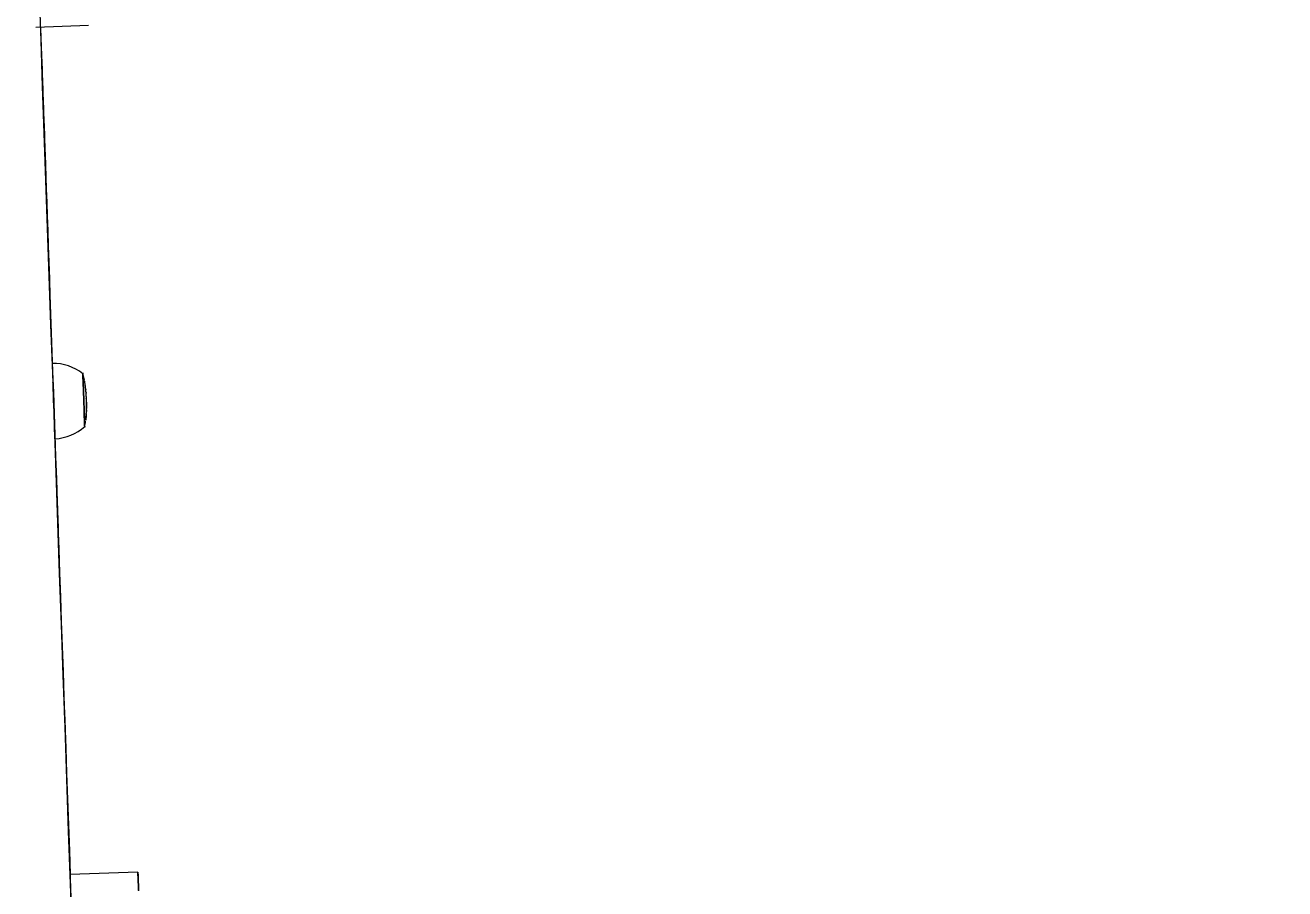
# Model space of a CAD drawing. Header units: millimetres. Extents: x -5713 to 5719, y -6024 to 5481.
# Drawn here: x 2244 to 2746, y 2777 to 3121 of the extents above; entities that cross this region are included whole.
import ezdxf

# ---------------------------------------------------------------- set-up
doc = ezdxf.new("R2010")
doc.units = ezdxf.units.MM
for name, color, linetype in [('DIKOM_ОБЪЕКТ', 7, 'Continuous'), ('DIKOM_РАЗМЕР_ЗОНА', 7, 'Continuous'), ('DIKOM_РАЗМЕР_ОБЪЕКТА', 7, 'Continuous')]:
    doc.layers.add(name, color=color, linetype=linetype)
doc.styles.add('style1', font='arial.ttf', dxfattribs={"width": 0.8})
doc.dimstyles.new('1-50', dxfattribs={"dimtxt": 300, "dimasz": 200, "dimexe": 100, "dimexo": 0, "dimgap": 100, "dimtad": 1, "dimdec": 0, "dimtxsty": 'style1', "dimcen": 0, "dimclrd": 7, "dimclre": 7, "dimadec": 1, "dimazin": 2, "dimtfac": 1, "dimtdec": 0, "dimtmove": 1, "dimatfit": 3, "dimfxl": 0, "dimlwd": 25, "dimlwe": 18, "dimarcsym": 0})

# ---------------------------------------------------------------- blocks, each defined once
blk = doc.blocks.new('*D15')
at = {"layer": 'Defpoints', "color": 0, "transparency": 16777216}
for p in [(-612.28, 3980.94), (4699.87, 3980.94), (684.19, -2271.39)]:
    blk.add_point(p, dxfattribs=at)
at = {"layer": 'DIKOM_РАЗМЕР_ОБЪЕКТА', "color": 7, "lineweight": 18, "transparency": 16777216}
for p, q in [((-612.28, 3980.94), (4799.87, 3980.94)), ((684.19, -2271.39), (4799.87, -2271.39))]:
    blk.add_line(p, q, dxfattribs=at)
at = {"layer": 'DIKOM_РАЗМЕР_ОБЪЕКТА', "color": 7, "lineweight": 25, "transparency": 16777216}
blk.add_line((4699.87, -2071.39), (4699.87, 3780.94), dxfattribs=at)
at = {"layer": 'DIKOM_РАЗМЕР_ОБЪЕКТА', "color": 7, "transparency": 16777216}
for points in [[(4666.54, 3780.94), (4733.21, 3780.94), (4699.87, 3980.94)], [(4666.54, -2071.39), (4733.21, -2071.39), (4699.87, -2271.39)]]:
    blk.add_solid(points, dxfattribs=at)
at = {"layer": 'DIKOM_РАЗМЕР_ОБЪЕКТА', "color": 0, "transparency": 16777216, "insert": (4446.7, 2209.88), "char_height": 300, "attachment_point": 5, "rotation": 90, "style": 'style1'}
blk.add_mtext('6250', dxfattribs=at)
blk = doc.blocks.new('*D13')
at = {"layer": 'Defpoints', "color": 0, "transparency": 16777216}
for p in [(-612.24, 5480.95), (971.69, -4271.39), (5619.37, -4271.39)]:
    blk.add_point(p, dxfattribs=at)
at = {"layer": 'DIKOM_РАЗМЕР_ЗОНА', "color": 7, "lineweight": 18, "transparency": 16777216}
for p, q in [((-612.24, 5480.95), (5719.37, 5480.95)), ((971.69, -4271.39), (5719.37, -4271.39))]:
    blk.add_line(p, q, dxfattribs=at)
at = {"layer": 'DIKOM_РАЗМЕР_ЗОНА', "color": 7, "lineweight": 25, "transparency": 16777216}
blk.add_line((5619.37, 5280.95), (5619.37, -4071.39), dxfattribs=at)
at = {"layer": 'DIKOM_РАЗМЕР_ЗОНА', "color": 7, "transparency": 16777216}
for points in [[(5586.04, 5280.95), (5652.71, 5280.95), (5619.37, 5480.95)], [(5586.04, -4071.39), (5652.71, -4071.39), (5619.37, -4271.39)]]:
    blk.add_solid(points, dxfattribs=at)
at = {"layer": 'DIKOM_РАЗМЕР_ЗОНА', "color": 0, "transparency": 16777216, "insert": (5366.2, 2209.88), "char_height": 300, "attachment_point": 5, "rotation": 90, "style": 'style1'}
blk.add_mtext('9750', dxfattribs=at)

msp = doc.modelspace()

# ---------------------------------------------------------------- linework, layer by layer
at = {"layer": 'DIKOM_ОБЪЕКТ', "color": 7, "linetype": 'Continuous', "lineweight": 15}
for p, q in [((2248.65, 3120.12), (2269.64, 3120.86)), ((2251.5, 3094.52), (2251.5, 3094.52)), ((2252.33, 3070.67), (2256.99, 2937.09)), ((2252.33, 3070.67), (2252.72, 3059.37)), ((2268.07, 2979.43), (2267.45, 2982.17)), ((2268.59, 2975.77), (2268.52, 2976.43)), ((2268.61, 2975.73), (2268.62, 2975.57)), ((2268.67, 2975.1), (2268.65, 2975.29)), ((2268.71, 2974.5), (2268.73, 2974.26)), ((2268.8, 2972.95), (2268.82, 2971.53)), ((2268.84, 2971.76), (2268.85, 2971.67)), ((2268.78, 2966.23), (2268.87, 2966.44)), ((2268.84, 2966.03), (2268.8, 2965.89)), ((2268.87, 2966.44), (2268.87, 2966.45)), ((2268.88, 2966.83), (2268.89, 2966.94)), ((2268.68, 2964.08), (2268.68, 2964.09)), ((2268.69, 2964.48), (2268.74, 2965.79)), ((2268.77, 2965.53), (2268.71, 2964.48)), ((2268.78, 2965.86), (2268.78, 2965.86)), ((2256.99, 2937.09), (2257.57, 2920.59)), ((2257.42, 2924.82), (2257.61, 2919.36)), ((2260.24, 2844.19), (2260.13, 2847.34)), ((2260.24, 2844.19), (2260.54, 2835.63)), ((2260.32, 2841.67), (2265.42, 2695.73)), ((2289.38, 2783.41), (2262.39, 2782.47))]:
    msp.add_line(p, q, dxfattribs=at)
at = {"layer": 'DIKOM_ОБЪЕКТ', "color": 7, "linetype": 'Continuous', "lineweight": 15, "flags": 128}
for points in [[(2263.26, 2757.69), (2262.52, 2778.72), (2261.79, 2799.64), (2261.07, 2820.44), (2260.34, 2841.12), (2259.63, 2861.68), (2258.91, 2882.09), (2258.2, 2902.38), (2257.5, 2922.51), (2256.8, 2942.5), (2256.11, 2962.33), (2255.42, 2982.01), (2254.74, 3001.51), (2254.07, 3020.85), (2253.4, 3040.02), (2252.74, 3059), (2252.08, 3077.8), (2251.43, 3096.41), (2250.79, 3114.82), (2250.15, 3133.03)], [(2250.6, 3120.19), (2250.62, 3119.65), (2250.75, 3115.79), (2250.88, 3112.21), (2250.99, 3108.93), (2251.1, 3105.97), (2251.19, 3103.32), (2251.27, 3101.01), (2251.34, 3099.04), (2251.39, 3097.42), (2251.44, 3096.16), (2251.47, 3095.25), (2251.49, 3094.7), (2251.5, 3094.52)], [(2251.5, 3094.52), (2251.5, 3094.34), (2251.52, 3093.81), (2251.55, 3092.93), (2251.59, 3091.69), (2251.65, 3090.11), (2251.72, 3088.17), (2251.8, 3085.89), (2251.89, 3083.27), (2251.99, 3080.3), (2252.11, 3077), (2252.23, 3073.37), (2252.37, 3069.4), (2252.52, 3065.11), (2252.68, 3060.51), (2252.85, 3055.59), (2253.04, 3050.36), (2253.23, 3044.83), (2253.43, 3039), (2253.65, 3032.89), (2253.87, 3026.5), (2254.1, 3019.83), (2254.35, 3012.89), (2254.6, 3005.7), (2254.86, 2998.26), (2255.12, 2990.58), (2255.4, 2982.67), (2255.69, 2974.54), (2255.98, 2966.19), (2256.28, 2957.64), (2256.58, 2948.9), (2256.89, 2939.98), (2257.21, 2930.89), (2257.53, 2921.63), (2257.86, 2912.23), (2258.19, 2902.69), (2258.53, 2893.02), (2258.87, 2883.23), (2259.22, 2873.34), (2259.57, 2863.36), (2259.92, 2853.29), (2260.27, 2843.16), (2260.63, 2832.97), (2260.99, 2822.73), (2261.34, 2812.46), (2261.7, 2802.17), (2262.06, 2791.87), (2262.39, 2782.47)], [(2252.21, 3074), (2252.19, 3074.73), (2252.17, 3075.12), (2252.17, 3075.17), (2252.18, 3074.88), (2252.2, 3074.25), (2252.24, 3073.31), (2252.28, 3072.1), (2252.33, 3070.67)], [(2267.42, 2982.29), (2267.42, 2982.28), (2267.43, 2982.05), (2267.45, 2981.46), (2267.48, 2980.53), (2267.53, 2979.29), (2267.58, 2977.79), (2267.64, 2976.07), (2267.7, 2974.19)], [(2268.17, 2961), (2268.16, 2961.14), (2268.14, 2961.62), (2268.11, 2962.44), (2268.08, 2963.57), (2268.03, 2964.97), (2267.97, 2966.59), (2267.91, 2968.38), (2267.84, 2970.27), (2267.77, 2972.21), (2267.71, 2974.12), (2267.64, 2975.94), (2267.58, 2977.61), (2267.53, 2979.07), (2267.49, 2980.28), (2267.46, 2981.18), (2267.44, 2981.76), (2267.43, 2981.99), (2267.43, 2981.99)], [(2256.33, 2956.09), (2256.33, 2956.11), (2256.32, 2956.43), (2256.29, 2957.09), (2256.26, 2958.07), (2256.21, 2959.37), (2256.16, 2960.93), (2256.1, 2962.73), (2256.03, 2964.73), (2255.95, 2966.88), (2255.87, 2969.13), (2255.79, 2971.42), (2255.71, 2973.7), (2255.64, 2975.93), (2255.56, 2978.03), (2255.55, 2978.52)], [(2267.7, 2974.19), (2267.77, 2972.23), (2267.84, 2970.24), (2267.91, 2968.29), (2267.97, 2966.45), (2268.03, 2964.78), (2268.08, 2963.34), (2268.12, 2962.18), (2268.15, 2961.34), (2268.17, 2960.84), (2268.18, 2960.7)], [(2268.78, 2965.86), (2268.78, 2965.86), (2268.77, 2965.85)], [(2256.99, 2937.09), (2257.05, 2935.48), (2257.11, 2933.77), (2257.17, 2932), (2257.23, 2930.26), (2257.29, 2928.62), (2257.34, 2927.12), (2257.39, 2925.84), (2257.42, 2924.82)], [(2257.61, 2919.36), (2257.64, 2918.64), (2257.65, 2918.24), (2257.65, 2918.19), (2257.64, 2918.48), (2257.62, 2919.11), (2257.59, 2920.05), (2257.57, 2920.59)], [(2260.13, 2847.34), (2260.11, 2847.73), (2260.11, 2847.79), (2260.12, 2847.49), (2260.14, 2846.86), (2260.18, 2845.93), (2260.22, 2844.71), (2260.27, 2843.28), (2260.32, 2841.67)], [(2289.63, 2776.07), (2289.56, 2778.11), (2289.5, 2779.84), (2289.45, 2781.24), (2289.41, 2782.31), (2289.39, 2783.02), (2289.38, 2783.37), (2289.38, 2783.36), (2289.39, 2782.99), (2289.42, 2782.26), (2289.45, 2781.17), (2289.5, 2779.75), (2289.56, 2778), (2289.64, 2775.94)]]:
    msp.add_lwpolyline(points, dxfattribs=at)
at = {"layer": 'DIKOM_ОБЪЕКТ', "color": 7, "linetype": 'Continuous', "lineweight": 15}
for centre, start, end in [((2255.77, 2967.4), 51.3788, 91.5091), ((2255.52, 2974.74), 272.4909, 312.6212)]:
    msp.add_arc(centre, 18.68, start, end, dxfattribs=at)
for points, knots in [([(2268.33, 2977.97), (2268.3, 2978.17), (2268.23, 2978.58), (2268.16, 2978.98), (2268.12, 2979.19)], [0, 0, 0, 0, 0.489433, 1, 1, 1, 1]), ([(2268.48, 2976.88), (2268.48, 2976.91), (2268.46, 2977.06), (2268.41, 2977.44), (2268.36, 2977.78), (2268.33, 2977.97)], [0, 0, 0, 0, 0.070828, 0.467759, 1, 1, 1, 1]), ([(2268.52, 2976.43), (2268.5, 2976.71), (2268.46, 2977.1), (2268.4, 2977.48), (2268.38, 2977.6)], [0, 0, 0, 0, 0.70902, 1, 1, 1, 1]), ([(2268.65, 2975.29), (2268.65, 2975.37), (2268.63, 2975.51), (2268.62, 2975.66), (2268.61, 2975.73)], [0, 0, 0, 0, 0.524379, 1, 1, 1, 1]), ([(2268.73, 2974.36), (2268.73, 2974.42), (2268.71, 2974.69), (2268.68, 2974.96), (2268.65, 2975.17)], [0, 0, 0, 0, 0.205875, 1, 1, 1, 1]), ([(2268.74, 2974.06), (2268.74, 2974.13), (2268.73, 2974.28), (2268.72, 2974.43), (2268.71, 2974.5)], [0, 0, 0, 0, 0.51587, 1, 1, 1, 1]), ([(2268.77, 2973.75), (2268.76, 2973.8), (2268.76, 2973.91), (2268.75, 2974.01), (2268.74, 2974.06)], [0, 0, 0, 0, 0.502049, 1, 1, 1, 1]), ([(2268.8, 2972.95), (2268.8, 2972.97), (2268.8, 2973), (2268.8, 2973), (2268.8, 2973.01), (2268.8, 2973.01), (2268.8, 2973.01), (2268.8, 2973.01), (2268.8, 2973.02), (2268.8, 2973.05), (2268.79, 2973.26), (2268.78, 2973.51), (2268.77, 2973.74), (2268.76, 2973.79)], [0, 0, 0, 0, 0.172052, 0.236191, 0.271643, 0.279438, 0.281847, 0.284298, 0.290544, 0.307338, 0.365653, 0.85903, 1, 1, 1, 1]), ([(2268.85, 2971.67), (2268.84, 2971.76), (2268.84, 2971.86), (2268.83, 2972.06), (2268.83, 2972.17), (2268.82, 2972.27)], [0, 0, 0, 0, 0.443477, 0.500033, 1, 1, 1, 1]), ([(2268.87, 2970.91), (2268.87, 2970.97), (2268.86, 2971.18), (2268.85, 2971.5), (2268.84, 2971.72), (2268.84, 2971.76)], [0, 0, 0, 0, 0.223032, 0.854874, 1, 1, 1, 1]), ([(2268.89, 2970.44), (2268.89, 2970.46), (2268.88, 2970.57), (2268.87, 2970.91), (2268.86, 2971.23), (2268.86, 2971.38)], [0, 0, 0, 0, 0.073476, 0.588814, 1, 1, 1, 1]), ([(2268.72, 2964.47), (2268.77, 2964.94), (2268.82, 2965.46), (2268.84, 2965.98), (2268.85, 2966.03)], [0, 0, 0, 0, 0.905363, 1, 1, 1, 1]), ([(2268.74, 2965.79), (2268.75, 2965.86), (2268.76, 2966.01), (2268.77, 2966.16), (2268.78, 2966.23)], [0, 0, 0, 0, 0.501803, 1, 1, 1, 1]), ([(2268.84, 2967.19), (2268.84, 2967.26), (2268.85, 2967.41), (2268.86, 2967.56), (2268.86, 2967.63)], [0, 0, 0, 0, 0.477369, 1, 1, 1, 1]), ([(2268.87, 2966.45), (2268.88, 2966.57), (2268.88, 2966.82), (2268.85, 2967.07), (2268.84, 2967.19)], [0, 0, 0, 0, 0.500095, 1, 1, 1, 1]), ([(2268.86, 2967.63), (2268.88, 2967.49), (2268.9, 2967.26), (2268.89, 2967.02), (2268.89, 2966.94)], [0, 0, 0, 0, 0.629514, 1, 1, 1, 1]), ([(2268.89, 2969.84), (2268.89, 2970.06), (2268.88, 2970.45), (2268.88, 2970.79), (2268.87, 2970.88), (2268.87, 2970.91)], [0, 0, 0, 0, 0.491597, 0.853284, 1, 1, 1, 1]), ([(2268.88, 2970.64), (2268.88, 2970.61), (2268.89, 2970.55), (2268.89, 2970.29), (2268.9, 2970.01), (2268.9, 2969.82), (2268.9, 2969.75)], [0, 0, 0, 0, 0.28964, 0.580194, 0.846047, 1, 1, 1, 1]), ([(2268.9, 2970.06), (2268.9, 2970.06), (2268.9, 2970.06), (2268.9, 2970.08), (2268.9, 2970.2), (2268.89, 2970.44), (2268.88, 2970.55)], [0, 0, 0, 0, 0.016323, 0.167026, 0.59667, 1, 1, 1, 1]), ([(2268.91, 2967.77), (2268.91, 2967.87), (2268.91, 2968.02), (2268.9, 2968.52), (2268.9, 2969.03), (2268.89, 2969.49), (2268.89, 2969.75), (2268.89, 2969.84)], [0, 0, 0, 0, 0.303293, 0.504227, 0.705222, 0.89817, 1, 1, 1, 1]), ([(2268.89, 2966.94), (2268.9, 2967.11), (2268.91, 2967.38), (2268.91, 2967.64), (2268.92, 2967.74)], [0, 0, 0, 0, 0.644332, 1, 1, 1, 1]), ([(2268.92, 2968.18), (2268.92, 2968.33), (2268.93, 2968.76), (2268.92, 2969.33), (2268.91, 2969.8), (2268.9, 2969.99), (2268.9, 2970.05), (2268.9, 2970.05), (2268.9, 2970.05), (2268.9, 2970.06), (2268.9, 2970.06), (2268.9, 2970.06), (2268.9, 2970.06), (2268.9, 2970.12), (2268.9, 2970.22), (2268.9, 2970.23)], [0, 0, 0, 0, 0.176319, 0.493088, 0.658649, 0.714148, 0.720774, 0.721844, 0.722587, 0.723484, 0.72505, 0.728922, 0.745711, 0.952595, 1, 1, 1, 1]), ([(2268.9, 2969.75), (2268.9, 2969.57), (2268.91, 2969.26), (2268.91, 2968.85), (2268.91, 2968.53), (2268.92, 2968.32), (2268.92, 2968.24), (2268.92, 2968.21)], [0, 0, 0, 0, 0.256106, 0.437051, 0.617809, 0.843495, 1, 1, 1, 1]), ([(2268.92, 2967.74), (2268.92, 2967.72), (2268.92, 2967.66), (2268.92, 2967.73), (2268.91, 2967.77)], [0, 0, 0, 0, 0.361566, 1, 1, 1, 1]), ([(2268.92, 2968.21), (2268.92, 2968.16), (2268.92, 2968.1), (2268.93, 2968.17), (2268.93, 2968.18)], [0, 0, 0, 0, 0.838256, 1, 1, 1, 1]), ([(2268.17, 2960.74), (2268.25, 2961.14), (2268.41, 2961.92), (2268.5, 2962.71), (2268.55, 2963.1)], [0, 0, 0, 0, 0.506761, 1, 1, 1, 1]), ([(2268.59, 2964.37), (2268.6, 2964.45), (2268.62, 2964.6), (2268.64, 2964.74), (2268.64, 2964.81)], [0, 0, 0, 0, 0.563125, 1, 1, 1, 1]), ([(2268.61, 2963.49), (2268.63, 2963.64), (2268.65, 2963.93), (2268.61, 2964.22), (2268.59, 2964.37)], [0, 0, 0, 0, 0.500156, 1, 1, 1, 1]), ([(2268.69, 2964.1), (2268.68, 2964.01), (2268.65, 2963.81), (2268.63, 2963.6), (2268.61, 2963.49)], [0, 0, 0, 0, 0.456033, 1, 1, 1, 1]), ([(2268.64, 2964.81), (2268.66, 2964.69), (2268.69, 2964.44), (2268.68, 2964.2), (2268.68, 2964.08)], [0, 0, 0, 0, 0.500177, 1, 1, 1, 1]), ([(2268.77, 2965.85), (2268.78, 2965.8), (2268.78, 2965.72), (2268.77, 2965.61), (2268.77, 2965.56), (2268.77, 2965.53)], [0, 0, 0, 0, 0.499955, 0.749973, 1, 1, 1, 1]), ([(2268.8, 2965.89), (2268.8, 2965.88), (2268.79, 2965.87), (2268.78, 2965.87), (2268.78, 2965.86)], [0, 0, 0, 0, 0.666532, 1, 1, 1, 1])]:
    msp.add_open_spline(points, degree=3, knots=knots, dxfattribs=at)

# ---------------------------------------------------------------- dimensions: what is measured, and where the dimension line sits
at = {"layer": 'DIKOM_РАЗМЕР_ЗОНА'}
dim = msp.add_linear_dim(base=(5619.37, -4271.39), p1=(-612.24, 5480.95), p2=(971.69, -4271.39), angle=90, text='9750', dimstyle='1-50', override={"dimscale": 1, "dimtix": 0, "dimtofl": 1, "dimtmove": 1, "dimatfit": 3}, dxfattribs=at)
dim.commit()
dim.dimension.update_dxf_attribs({"geometry": '*D13', "text_midpoint": (5619.37, 2209.88), "dimtype": 160})
at = {"layer": 'DIKOM_РАЗМЕР_ОБЪЕКТА'}
dim = msp.add_linear_dim(base=(4699.87, 3980.94), p1=(684.19, -2271.39), p2=(-612.28, 3980.94), angle=90, text='6250', dimstyle='1-50', override={"dimscale": 1, "dimtix": 0, "dimtofl": 1, "dimtmove": 1, "dimatfit": 3}, dxfattribs=at)
dim.commit()
dim.dimension.update_dxf_attribs({"geometry": '*D15', "text_midpoint": (4699.87, 2209.88), "dimtype": 160})

doc.saveas('drawing.dxf')
